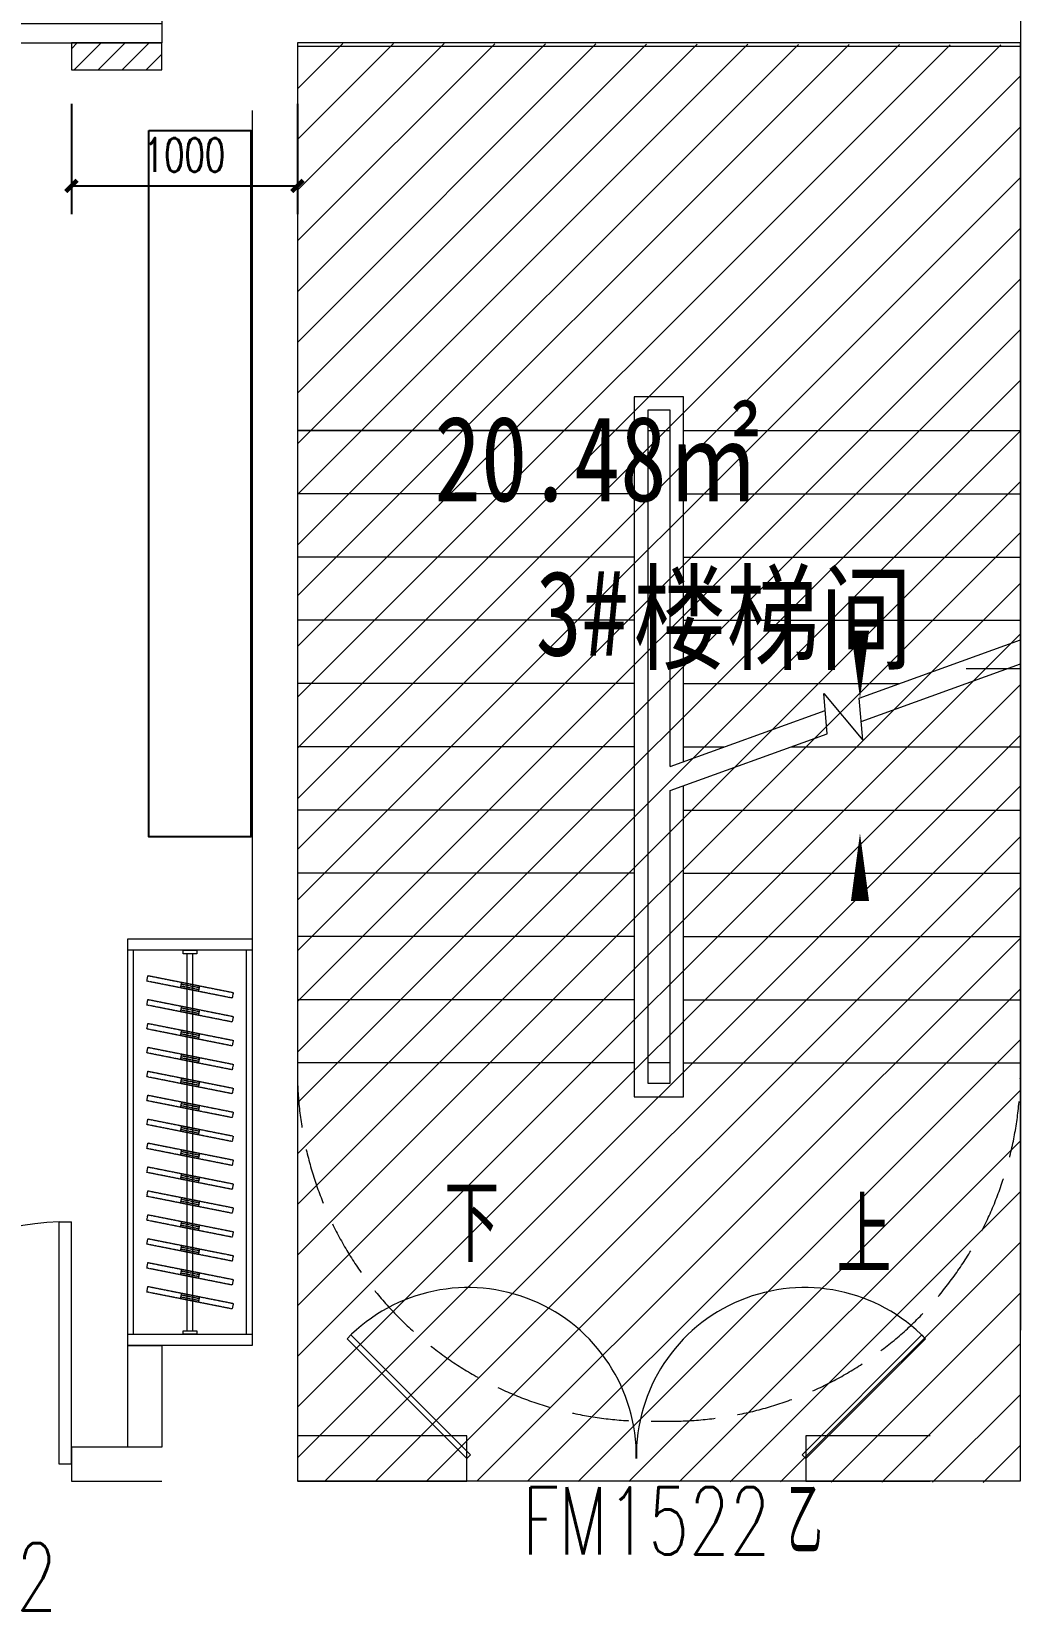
# Model space of a CAD drawing. Header units: millimetres. Extents: x 164760 to 3716174, y -1766400 to 11969.
# Drawn here: x 3551819 to 3556195, y -1753023 to -1746032 of the extents above; entities that cross this region are included whole.
import ezdxf

# ---------------------------------------------------------------- set-up
doc = ezdxf.new("R2010")
doc.units = ezdxf.units.MM
doc.header["$LTSCALE"] = 1000
doc.linetypes.add('DASH', pattern=[0.35, 0.25, -0.1])
doc.layers.get('0').update_dxf_attribs({"color": 253, "linetype": 'CONTINUOUS'})
doc.layers.get('Defpoints').update_dxf_attribs({"color": 250, "linetype": 'CONTINUOUS', "lineweight": 0})
for name, color, linetype, lineweight in [('A-FLOR-SPCL', 253, 'CONTINUOUS', 18), ('FF-Text【平面文字】', 253, 'CONTINUOUS', 0), ('RC-Hatch【天花填充】', 253, 'CONTINUOUS', 0), ('RC-Text【天花文字】', 253, 'CONTINUOUS', 0), ('STAIR', 253, 'CONTINUOUS', 0), ('WALL', 253, 'CONTINUOUS', 0), ('Wall【墙体】', 253, 'CONTINUOUS', 0), ('Wall【新建墙】', 253, 'CONTINUOUS', 0), ('WINDOW', 253, 'CONTINUOUS', 0), ('Xline【辅助线】', 253, 'CONTINUOUS', 0)]:
    doc.layers.add(name, color=color, linetype=linetype, lineweight=lineweight)
for name, color, linetype in [('DIM_SYMB', 253, 'CONTINUOUS'), ('PUB_DIM', 253, 'CONTINUOUS'), ('PUB_TEXT', 253, 'CONTINUOUS'), ('WINDOW_TEXT', 253, 'CONTINUOUS'), ('平面家具', 253, 'CONTINUOUS')]:
    doc.layers.add(name, color=color, linetype=linetype)
doc.styles.add('_TCH_DIM', font='SIMPLEX', dxfattribs={"bigfont": 'GBCBIG'})
doc.styles.add('_TCH_DIM_T3', font='SIMPLEX', dxfattribs={"width": 0.705882, "bigfont": 'GBCBIG'})
doc.styles.add('_TCH_WINDOW', font='SIMPLEX', dxfattribs={"bigfont": 'GBCBIG'})
doc.styles.add('宋体', font='', dxfattribs={"width": 0.7})
doc.styles.get('宋体').set_extended_font_data('SimSun')
doc.dimstyles.new('_TCH_ARCH&&50', dxfattribs={"dimtxt": 148.75, "dimasz": 50, "dimexe": 125, "dimexo": 150, "dimgap": 63.125, "dimtad": 1, "dimdec": 0, "dimzin": 0, "dimdsep": 46, "dimtxsty": '_TCH_DIM_T3', "dimblk": 'ARCHTICK', "dimcen": 0.09, "dimclrt": 7, "dimazin": 2, "dimtfac": 1, "dimtdec": 0, "dimtix": 1, "dimtmove": 2, "dimatfit": 3, "dimfxl": 100, "dimtolj": 1, "dimtzin": 0, "dimarcsym": 0})

# ---------------------------------------------------------------- blocks, each defined once
blk = doc.blocks.new('$WINLIB2D$00000004')
for p, q in [((-0.5, 0.5), (0.5, 0.5)), ((-0.5, 0.5), (-0.5, -0.5)), ((0.5, -0.5), (0.5, 0.5)), ((-0.5, 0.2406), (0.5, 0.2406)), ((-0.5, -0.5), (0.5, -0.5))]:
    blk.add_line(p, q)
blk = doc.blocks.new('海龙0506173763')
at = {"layer": 'Xline【辅助线】'}
for points in [[(-733.3, 16.7), (-750.1, 0), (-1280.2, 530.1), (-1263.4, 546.8)], [(733.3, 16.7), (750.1, 0), (1280.2, 530.1), (1263.4, 546.8)]]:
    blk.add_lwpolyline(points, close=True, dxfattribs=at)
at = {"layer": 'Xline【辅助线】', "color": 8}
for centre, start, end in [((-745, 11.7), 359.1011, 135.91074), ((745, 11.7), 44.08926, 180.8989)]:
    blk.add_arc(centre, 745, start, end, dxfattribs=at)
blk = doc.blocks.new('海龙0506194425')
at = {"layer": 'WALL'}
for p, q in [((-650, 200), (-1400, 200)), ((-650, 0), (-650, 200)), ((1400, 200), (850, 200)), ((850, 200), (850, 0)), ((-1400, 0), (-650, 0)), ((850, 0), (1400, 0))]:
    blk.add_line(p, q, dxfattribs=at)
at = {"layer": 'Xline【辅助线】'}
blk.add_blockref('海龙0506173763', (100.1, 100), dxfattribs=at)
blk = doc.blocks.new('海龙0506195994')
at = {"layer": 'Xline【辅助线】'}
blk.add_blockref('海龙0506194425', (0, 324.9), dxfattribs=at)
at = {"layer": 'WINDOW_TEXT', "style": '_TCH_WINDOW', "width": 0.705882}
for s, p in [('FM1522', (-404.9, 0)), ('乙', (770.8, 0))]:
    blk.add_text(s, height=297.5, dxfattribs=at).set_placement(p)
blk = doc.blocks.new('$DorLib2D$00000001')
for p, q in [((0.45, 0.975), (0.5, 0.975)), ((0.45, 0), (0.45, 0.975)), ((0.5, 0), (0.5, 0.975)), ((0.5, 0), (0.45, 0))]:
    blk.add_line(p, q)
at = {"lineweight": 13}
blk.add_arc((0.475, 0), 0.975, 91.46928, 180, dxfattribs=at)
blk = doc.blocks.new('_ArchTick')
at = {"color": 2, "linetype": 'ByBlock', "const_width": 0.4}
blk.add_lwpolyline([(-0.5, -0.5), (0.5, 0.5)], dxfattribs=at)
blk = doc.blocks.new('*D66')
at = {"layer": 'Defpoints', "color": 0, "transparency": 16777216}
for p in [(2490948, -1400099.1), (2491948, -1400099.1), (2491948, -1400612.5)]:
    blk.add_point(p, dxfattribs=at)
at = {"layer": 'PUB_DIM', "color": 0, "lineweight": -2, "transparency": 16777216}
for p, q in [((2490948, -1400249.1), (2490948, -1400737.5)), ((2491948, -1400249.1), (2491948, -1400737.5)), ((2490948, -1400612.5), (2491948, -1400612.5))]:
    blk.add_line(p, q, dxfattribs=at)
at = {"layer": 'PUB_DIM', "color": 0, "lineweight": -2, "transparency": 16777216, "xscale": 50, "yscale": 50, "zscale": 50, "rotation": 180}
blk.add_blockref('_ArchTick', (2490948, -1400612.5), dxfattribs=at)
at = {"layer": 'PUB_DIM', "color": 0, "lineweight": -2, "transparency": 16777216, "xscale": 50, "yscale": 50, "zscale": 50}
blk.add_blockref('_ArchTick', (2491948, -1400612.5), dxfattribs=at)
at = {"layer": 'PUB_DIM', "color": 7, "transparency": 16777216, "insert": (2491448, -1400475), "char_height": 148.75, "attachment_point": 5, "style": '_TCH_DIM_T3'}
blk.add_mtext('\\A1;1000', dxfattribs=at)
blk = doc.blocks.new('*D70')
at = {"layer": 'Defpoints', "color": 0, "transparency": 16777216}
for p in [(2490948, -1400099.1), (2491948, -1400099.1), (2491948, -1400612.5)]:
    blk.add_point(p, dxfattribs=at)
at = {"layer": 'PUB_DIM', "color": 0, "lineweight": -2, "transparency": 16777216}
for p, q in [((2490948, -1400249.1), (2490948, -1400737.5)), ((2491948, -1400249.1), (2491948, -1400737.5)), ((2490948, -1400612.5), (2491948, -1400612.5))]:
    blk.add_line(p, q, dxfattribs=at)
at = {"layer": 'PUB_DIM', "color": 0, "lineweight": -2, "transparency": 16777216, "xscale": 50, "yscale": 50, "zscale": 50, "rotation": 180}
blk.add_blockref('_ArchTick', (2490948, -1400612.5), dxfattribs=at)
at = {"layer": 'PUB_DIM', "color": 0, "lineweight": -2, "transparency": 16777216, "xscale": 50, "yscale": 50, "zscale": 50}
blk.add_blockref('_ArchTick', (2491948, -1400612.5), dxfattribs=at)
at = {"layer": 'PUB_DIM', "color": 7, "transparency": 16777216, "insert": (2491448, -1400475), "char_height": 148.75, "attachment_point": 5, "style": '_TCH_DIM_T3'}
blk.add_mtext('\\A1;1000', dxfattribs=at)
blk = doc.blocks.new('*D74')
at = {"layer": 'Defpoints', "color": 0, "transparency": 16777216}
for p in [(2490948, -1400099.1), (2491948, -1400099.1), (2491948, -1400612.5)]:
    blk.add_point(p, dxfattribs=at)
at = {"layer": 'PUB_DIM', "color": 0, "lineweight": -2, "transparency": 16777216}
for p, q in [((2490948, -1400249.1), (2490948, -1400737.5)), ((2491948, -1400249.1), (2491948, -1400737.5)), ((2490948, -1400612.5), (2491948, -1400612.5))]:
    blk.add_line(p, q, dxfattribs=at)
at = {"layer": 'PUB_DIM', "color": 0, "lineweight": -2, "transparency": 16777216, "xscale": 50, "yscale": 50, "zscale": 50, "rotation": 180}
blk.add_blockref('_ArchTick', (2490948, -1400612.5), dxfattribs=at)
at = {"layer": 'PUB_DIM', "color": 0, "lineweight": -2, "transparency": 16777216, "xscale": 50, "yscale": 50, "zscale": 50}
blk.add_blockref('_ArchTick', (2491948, -1400612.5), dxfattribs=at)
at = {"layer": 'PUB_DIM', "color": 7, "transparency": 16777216, "insert": (2491448, -1400475), "char_height": 148.75, "attachment_point": 5, "style": '_TCH_DIM_T3'}
blk.add_mtext('\\A1;1000', dxfattribs=at)
blk = doc.blocks.new('*D78')
at = {"layer": 'Defpoints', "color": 0, "transparency": 16777216}
for p in [(2490948, -1400099.1), (2491948, -1400099.1), (2491948, -1400612.5)]:
    blk.add_point(p, dxfattribs=at)
at = {"layer": 'PUB_DIM', "color": 0, "lineweight": -2, "transparency": 16777216}
for p, q in [((2490948, -1400249.1), (2490948, -1400737.5)), ((2491948, -1400249.1), (2491948, -1400737.5)), ((2490948, -1400612.5), (2491948, -1400612.5))]:
    blk.add_line(p, q, dxfattribs=at)
at = {"layer": 'PUB_DIM', "color": 0, "lineweight": -2, "transparency": 16777216, "xscale": 50, "yscale": 50, "zscale": 50, "rotation": 180}
blk.add_blockref('_ArchTick', (2490948, -1400612.5), dxfattribs=at)
at = {"layer": 'PUB_DIM', "color": 0, "lineweight": -2, "transparency": 16777216, "xscale": 50, "yscale": 50, "zscale": 50}
blk.add_blockref('_ArchTick', (2491948, -1400612.5), dxfattribs=at)
at = {"layer": 'PUB_DIM', "color": 7, "transparency": 16777216, "insert": (2491448, -1400475), "char_height": 148.75, "attachment_point": 5, "style": '_TCH_DIM_T3'}
blk.add_mtext('\\A1;1000', dxfattribs=at)
blk = doc.blocks.new('*D82')
at = {"layer": 'Defpoints', "color": 0, "transparency": 16777216}
for p in [(2490948, -1400099.1), (2491948, -1400099.1), (2491948, -1400612.5)]:
    blk.add_point(p, dxfattribs=at)
at = {"layer": 'PUB_DIM', "color": 0, "lineweight": -2, "transparency": 16777216}
for p, q in [((2490948, -1400249.1), (2490948, -1400737.5)), ((2491948, -1400249.1), (2491948, -1400737.5)), ((2490948, -1400612.5), (2491948, -1400612.5))]:
    blk.add_line(p, q, dxfattribs=at)
at = {"layer": 'PUB_DIM', "color": 0, "lineweight": -2, "transparency": 16777216, "xscale": 50, "yscale": 50, "zscale": 50, "rotation": 180}
blk.add_blockref('_ArchTick', (2490948, -1400612.5), dxfattribs=at)
at = {"layer": 'PUB_DIM', "color": 0, "lineweight": -2, "transparency": 16777216, "xscale": 50, "yscale": 50, "zscale": 50}
blk.add_blockref('_ArchTick', (2491948, -1400612.5), dxfattribs=at)
at = {"layer": 'PUB_DIM', "color": 7, "transparency": 16777216, "insert": (2491448, -1400475), "char_height": 148.75, "attachment_point": 5, "style": '_TCH_DIM_T3'}
blk.add_mtext('\\A1;1000', dxfattribs=at)
blk = doc.blocks.new('*D86')
at = {"layer": 'Defpoints', "color": 0, "transparency": 16777216}
for p in [(2490948, -1400099.1), (2491948, -1400099.1), (2491948, -1400612.5)]:
    blk.add_point(p, dxfattribs=at)
at = {"layer": 'PUB_DIM', "color": 0, "lineweight": -2, "transparency": 16777216}
for p, q in [((2490948, -1400249.1), (2490948, -1400737.5)), ((2491948, -1400249.1), (2491948, -1400737.5)), ((2490948, -1400612.5), (2491948, -1400612.5))]:
    blk.add_line(p, q, dxfattribs=at)
at = {"layer": 'PUB_DIM', "color": 0, "lineweight": -2, "transparency": 16777216, "xscale": 50, "yscale": 50, "zscale": 50, "rotation": 180}
blk.add_blockref('_ArchTick', (2490948, -1400612.5), dxfattribs=at)
at = {"layer": 'PUB_DIM', "color": 0, "lineweight": -2, "transparency": 16777216, "xscale": 50, "yscale": 50, "zscale": 50}
blk.add_blockref('_ArchTick', (2491948, -1400612.5), dxfattribs=at)
at = {"layer": 'PUB_DIM', "color": 7, "transparency": 16777216, "insert": (2491448, -1400475), "char_height": 148.75, "attachment_point": 5, "style": '_TCH_DIM_T3'}
blk.add_mtext('\\A1;1000', dxfattribs=at)
blk = doc.blocks.new('海龙0109184221')
at = {"layer": '平面家具', "color": 43, "linetype": 'ByBlock'}
blk.add_lwpolyline([(21.4, 3126.7), (-428.6, 3126.7), (-428.6, 0), (21.4, 0)], close=True, dxfattribs=at)
blk = doc.blocks.new('海龙0513102899', base_point=(-3246.3, 722.8))
for points in [[(-3521.3, 2472.8), (-3521.3, 2522.8), (-2971.3, 2522.8), (-2971.3, 2472.8)], [(-3521.3, 722.8), (-3521.3, 2522.8), (-2971.3, 2522.8), (-2971.3, 722.8)], [(-2971.3, 772.8), (-2971.3, 722.8), (-3521.3, 722.8), (-3521.3, 772.8)]]:
    blk.add_lwpolyline(points, close=True)
at = {"color": 8}
for points in [[(-3496.3, 772.8), (-3496.3, 2472.8)], [(-2996.3, 772.8), (-2996.3, 2472.8)]]:
    blk.add_lwpolyline(points, dxfattribs=at)
for points in [[(-3276.3, 2457.8), (-3276.3, 2472.8), (-3216.3, 2472.8), (-3216.3, 2457.8)], [(-3276.3, 2457.8), (-3276.3, 2472.8), (-3216.3, 2472.8), (-3216.3, 2457.8)], [(-3216.3, 787.8), (-3216.3, 772.8), (-3276.3, 772.8), (-3276.3, 787.8)]]:
    blk.add_lwpolyline(points, close=True, dxfattribs=at)
at = {"color": 8, "linetype": 'DASH', "ltscale": 0.006}
for points in [[(-3258.8, 787.8), (-3258.8, 2457.8)], [(-3233.8, 787.8), (-3233.8, 2457.8)]]:
    blk.add_lwpolyline(points, dxfattribs=at)
for points in [[(-3059.9, 2261.2), (-3437.5, 2336.3), (-3432.6, 2360.8), (-3055, 2285.7)], [(-3209.5, 2291), (-3288, 2306.6), (-3283.1, 2331.1), (-3204.6, 2315.5)], [(-3208, 2298.3), (-3286.5, 2313.9), (-3284.5, 2323.7), (-3206.1, 2308.1)], [(-3059.9, 2155.3), (-3437.5, 2230.4), (-3432.6, 2255), (-3055, 2179.8)], [(-3209.5, 2185.1), (-3288, 2200.7), (-3283.1, 2225.2), (-3204.6, 2209.6)], [(-3208, 2192.4), (-3286.5, 2208), (-3284.5, 2217.8), (-3206.1, 2202.2)], [(-3059.9, 2049.4), (-3437.5, 2124.5), (-3432.6, 2149.1), (-3055, 2074)], [(-3209.5, 2079.2), (-3288, 2094.8), (-3283.1, 2119.3), (-3204.6, 2103.7)], [(-3208, 2086.5), (-3286.5, 2102.2), (-3284.5, 2112), (-3206.1, 2096.4)], [(-3059.9, 1943.6), (-3437.5, 2018.7), (-3432.6, 2043.2), (-3055, 1968.1)], [(-3209.5, 1973.3), (-3288, 1988.9), (-3283.1, 2013.4), (-3204.6, 1997.8)], [(-3208, 1980.7), (-3286.5, 1996.3), (-3284.5, 2006.1), (-3206.1, 1990.5)], [(-3059.9, 1837.7), (-3437.5, 1912.8), (-3432.6, 1937.3), (-3055, 1862.2)], [(-3209.5, 1867.4), (-3288, 1883), (-3283.1, 1907.6), (-3204.6, 1891.9)], [(-3208, 1874.8), (-3286.5, 1890.4), (-3284.5, 1900.2), (-3206.1, 1884.6)], [(-3059.9, 1731.8), (-3437.5, 1806.9), (-3432.6, 1831.4), (-3055, 1756.3)], [(-3209.5, 1761.5), (-3288, 1777.2), (-3283.1, 1801.7), (-3204.6, 1786.1)], [(-3208, 1768.9), (-3286.5, 1784.5), (-3284.5, 1794.3), (-3206.1, 1778.7)], [(-3059.9, 1625.9), (-3437.5, 1701), (-3432.6, 1725.5), (-3055, 1650.4)], [(-3209.5, 1655.7), (-3288, 1671.3), (-3283.1, 1695.8), (-3204.6, 1680.2)], [(-3208, 1663), (-3286.5, 1678.6), (-3284.5, 1688.4), (-3206.1, 1672.8)], [(-3059.9, 1520), (-3437.5, 1595.1), (-3432.6, 1619.7), (-3055, 1544.5)], [(-3209.5, 1549.8), (-3288, 1565.4), (-3283.1, 1589.9), (-3204.6, 1574.3)], [(-3208, 1557.1), (-3286.5, 1572.7), (-3284.5, 1582.5), (-3206.1, 1566.9)], [(-3059.9, 1414.1), (-3437.5, 1489.3), (-3432.6, 1513.8), (-3055, 1438.7)], [(-3209.5, 1443.9), (-3288, 1459.5), (-3283.1, 1484), (-3204.6, 1468.4)], [(-3208, 1451.3), (-3286.5, 1466.9), (-3284.5, 1476.7), (-3206.1, 1461.1)], [(-3059.9, 1308.3), (-3437.5, 1383.4), (-3432.6, 1407.9), (-3055, 1332.8)], [(-3209.5, 1338), (-3288, 1353.6), (-3283.1, 1378.1), (-3204.6, 1362.5)], [(-3208, 1345.4), (-3286.5, 1361), (-3284.5, 1370.8), (-3206.1, 1355.2)], [(-3059.9, 1202.4), (-3437.5, 1277.5), (-3432.6, 1302), (-3055, 1226.9)], [(-3209.5, 1232.1), (-3288, 1247.7), (-3283.1, 1272.3), (-3204.6, 1256.7)], [(-3208, 1239.5), (-3286.5, 1255.1), (-3284.5, 1264.9), (-3206.1, 1249.3)], [(-3059.9, 1096.5), (-3437.5, 1171.6), (-3432.6, 1196.1), (-3055, 1121)], [(-3209.5, 1126.2), (-3288, 1141.9), (-3283.1, 1166.4), (-3204.6, 1150.8)], [(-3208, 1133.6), (-3286.5, 1149.2), (-3284.5, 1159), (-3206.1, 1143.4)], [(-3059.9, 990.6), (-3437.5, 1065.7), (-3432.6, 1090.2), (-3055, 1015.1)], [(-3209.5, 1020.4), (-3288, 1036), (-3283.1, 1060.5), (-3204.6, 1044.9)], [(-3208, 1027.7), (-3286.5, 1043.3), (-3284.5, 1053.1), (-3206.1, 1037.5)], [(-3059.9, 884.7), (-3437.5, 959.8), (-3432.6, 984.4), (-3055, 909.3)], [(-3209.5, 914.5), (-3288, 930.1), (-3283.1, 954.6), (-3204.6, 939)], [(-3208, 921.8), (-3286.5, 937.4), (-3284.5, 947.3), (-3206.1, 931.6)]]:
    blk.add_lwpolyline(points, close=True, dxfattribs=at)
blk = doc.blocks.new('beichen')
at = {"layer": 'RC-Hatch【天花填充】'}
h = blk.add_hatch(dxfattribs=at)
h.set_pattern_fill('ANSI31', color=251, scale=600, style=0)
h.set_pattern_definition([(45, (0, 0), (-53.0330086, 53.0330086), [])])
h.paths.add_polyline_path([(2491348, -1400099.1), (2491348, -1399979.1), (2490948, -1399979.1), (2490948, -1400099.1)])
at = {"layer": 'Wall【新建墙】', "color": 4}
blk.add_lwpolyline([(2491348, -1400099.1), (2491348, -1399979.1), (2490948, -1399979.1), (2490948, -1400099.1)], close=True, dxfattribs=at)
at = {"layer": 'PUB_DIM'}
for picture in ['*D66', '*D70', '*D74', '*D78', '*D82', '*D86']:
    dim = blk.add_aligned_dim(p1=(2490948, -1400099.1), p2=(2491948, -1400099.1), distance=-513.4, dimstyle='_TCH_ARCH&&50', dxfattribs=at)
    dim.commit()
    dim.dimension.update_dxf_attribs({"geometry": picture, "text_midpoint": (2491448, -1400475)})

msp = doc.modelspace()

# ---------------------------------------------------------------- hatches: boundary and pattern name
at = {"layer": 'Xline【辅助线】'}
h = msp.add_hatch(dxfattribs=at)
h.set_pattern_fill('ANSI31', color=256, scale=100)
h.set_pattern_definition([(45, (1061047.32, -372233.81), (-112.2532015, 112.2532015), [])])
h.paths.add_polyline_path([(3552995.3, -1752449.1), (3556195.3, -1752456.3), (3556195.3, -1746091.3), (3552995.3, -1746084.1)])

# ---------------------------------------------------------------- linework, layer by layer
at = {"layer": 'A-FLOR-SPCL'}
msp.add_lwpolyline([(3552995.3, -1752449.1), (3556195.3, -1752449.1), (3556195.3, -1746098.5), (3552995.3, -1746098.5)], close=True, dxfattribs=at)
at = {"layer": 'DIM_SYMB'}
for points in [[(3553740.3, -1751096.8, 0, 0, 0), (3553740.3, -1746975.2, 0, 0, 0), (3555485.3, -1746975.2, 0, 0, 0), (3555485.3, -1748985.2, 0, 80, 0), (3555485.3, -1748685.2, 0, 0, 0)], [(3555485.3, -1751084.9, 0, 0, 0), (3555485.3, -1749581.8, 0, 80, 0), (3555485.3, -1749881.8, 0, 0, 0)]]:
    msp.add_lwpolyline(points, format="xyseb", dxfattribs=at)
at = {"layer": 'RC-Text【天花文字】'}
msp.add_lwpolyline([(3552395.3, -1752300.2), (3552245.3, -1752300.2), (3552245.3, -1751850.2), (3552395.3, -1751850.2)], close=True, dxfattribs=at)
at = {"layer": 'STAIR'}
for p, q in [((3556195.3, -1746082.5), (3552995.3, -1746082.5)), ((3552995.3, -1746082.5), (3552995.3, -1747732.5)), ((3556195.3, -1747732.5), (3556195.3, -1746082.5)), ((3554704.8, -1747649.1), (3554485.8, -1747649.1)), ((3554485.8, -1747649.1), (3554485.8, -1750749.1)), ((3554704.8, -1749264.2), (3554704.8, -1747649.1)), ((3552995.3, -1747732.5), (3552995.3, -1750532.5)), ((3554644.8, -1747709.1), (3554545.8, -1747709.1)), ((3554545.8, -1747709.1), (3554545.8, -1750689.1)), ((3554644.8, -1749285.9), (3554644.8, -1747709.1)), ((3556195.3, -1748659.3), (3556195.3, -1747732.5)), ((3554485.8, -1747799.1), (3552995.3, -1747799.1)), ((3552995.3, -1747799.1), (3554485.8, -1747799.1)), ((3554545.8, -1747799.1), (3554545.8, -1750599.1)), ((3554545.8, -1747799.1), (3554644.8, -1747799.1)), ((3554644.8, -1749285.9), (3554644.8, -1747799.1)), ((3554704.8, -1747799.1), (3556195.3, -1747799.1)), ((3554704.8, -1747799.1), (3556195.3, -1747799.1)), ((3554485.8, -1748079.1), (3552995.3, -1748079.1)), ((3554704.8, -1748079.1), (3556195.3, -1748079.1)), ((3554485.8, -1748359.1), (3552995.3, -1748359.1)), ((3554704.8, -1748359.1), (3556195.3, -1748359.1)), ((3554485.8, -1748639.1), (3552995.3, -1748639.1)), ((3554704.8, -1748639.1), (3556195.3, -1748639.1)), ((3555481.4, -1748983.8), (3556195.3, -1748725.9)), ((3556195.3, -1750532.5), (3556195.3, -1748765.7)), ((3555490.2, -1749086.9), (3556195.3, -1748832.2)), ((3555954.9, -1748852.5), (3556195.3, -1748852.5)), ((3554485.8, -1748919.1), (3552995.3, -1748919.1)), ((3554704.8, -1748919.1), (3555660.5, -1748919.1)), ((3555339.9, -1749141.2), (3555324.8, -1748963.4)), ((3555324.8, -1748963.4), (3555497.2, -1749169.9)), ((3555497.2, -1749169.9), (3555481.4, -1748983.8)), ((3554644.8, -1749285.9), (3555331.2, -1749038)), ((3554644.8, -1749392.2), (3555339.9, -1749141.2)), ((3554485.8, -1749199.1), (3552995.3, -1749199.1)), ((3554704.8, -1749199.1), (3554885.2, -1749199.1)), ((3555179.6, -1749199.1), (3556195.3, -1749199.1)), ((3554704.8, -1750749.1), (3554704.8, -1749370.6)), ((3554644.8, -1750599.1), (3554644.8, -1749392.2)), ((3554644.8, -1750689.1), (3554644.8, -1749392.2)), ((3554485.8, -1749479.1), (3552995.3, -1749479.1)), ((3554704.8, -1749479.1), (3556195.3, -1749479.1)), ((3554485.8, -1749759.1), (3552995.3, -1749759.1)), ((3554704.8, -1749759.1), (3556195.3, -1749759.1)), ((3554485.8, -1750039.1), (3552995.3, -1750039.1)), ((3554704.8, -1750039.1), (3556195.3, -1750039.1)), ((3554485.8, -1750319.1), (3552995.3, -1750319.1)), ((3554704.8, -1750319.1), (3556195.3, -1750319.1)), ((3554485.8, -1750599.1), (3552995.3, -1750599.1)), ((3554644.8, -1750599.1), (3554545.8, -1750599.1)), ((3554704.8, -1750599.1), (3556195.3, -1750599.1)), ((3554545.8, -1750689.1), (3554644.8, -1750689.1)), ((3554485.8, -1750749.1), (3554704.8, -1750749.1))]:
    msp.add_line(p, q, dxfattribs=at)
at = {"layer": 'STAIR', "linetype": 'DASH'}
msp.add_lwpolyline([(3556195.3, -1750635.2, -0.423695), (3554595.3, -1752184.4, -0.423695), (3552995.3, -1750635.2)], format="xyb", dxfattribs=at)
at = {"layer": 'WALL'}
for p, q in [((3556195.3, -1745982.5), (3556195.3, -1751782.5)), ((3552795.3, -1746382.5), (3552795.3, -1751850.2)), ((3552995.3, -1746382.5), (3552995.3, -1751850.2))]:
    msp.add_line(p, q, dxfattribs=at)
at = {"layer": 'Wall【墙体】', "color": 6}
for p, q in [((3552395.3, -1752300.2), (3551995.3, -1752300.2)), ((3551995.3, -1752300.2), (3551995.3, -1752450.2)), ((3551995.3, -1752450.2), (3552395.3, -1752450.2))]:
    msp.add_line(p, q, dxfattribs=at)

# ---------------------------------------------------------------- block references
msp.add_blockref('beichen', (1061047.3, -346103.4))
at = {"layer": 'FF-Text【平面文字】', "xscale": -1}
msp.add_blockref('海龙0109184221', (3552360, -1749597.2), dxfattribs=at)
at = {"layer": 'FF-Text【平面文字】'}
msp.add_blockref('海龙0513102899', (3552520.3, -1751850.2), dxfattribs=at)
at = {"layer": 'WINDOW'}
ref = msp.add_blockref('$WINLIB2D$00000004', (3550795.3, -1745917.5), dxfattribs=dict(at, xscale=3200, yscale=-330, zscale=3200))
ref.add_attrib('A', 'C3230', (3550864.3, -1745656.2), dxfattribs={"layer": 'WINDOW_TEXT', "height": 297.5, "style": '_TCH_WINDOW', "width": 0.705882})
ref = msp.add_blockref('$DorLib2D$00000001', (3551445.3, -1752375.2), dxfattribs=dict(at, xscale=1100, yscale=1100, zscale=1100))
ref.add_attrib('A', 'M1122', (3550995.3, -1753023), dxfattribs={"layer": 'WINDOW_TEXT', "height": 297.5, "style": '_TCH_WINDOW', "width": 0.705882})
at = {"layer": 'Xline【辅助线】'}
msp.add_blockref('海龙0506195994', (3554395.3, -1752775.2), dxfattribs=at)

# ---------------------------------------------------------------- texts
at = {"layer": 'PUB_TEXT', "style": '宋体', "width": 0.8}
for s, p in [('20.48㎡', (3553602, -1748111.7)), ('楼梯间', (3554481.9, -1748818.7)), ('3#', (3554049.8, -1748795.8))]:
    msp.add_text(s, height=377.64, dxfattribs=at).set_placement(p)
at = {"layer": 'PUB_TEXT', "color": 7, "style": '_TCH_DIM'}
for s, p in [('下', (3553645.3, -1751480.2)), ('上', (3555381, -1751534.9))]:
    msp.add_text(s, height=337.6, dxfattribs=at).set_placement(p)

doc.saveas('drawing.dxf')
